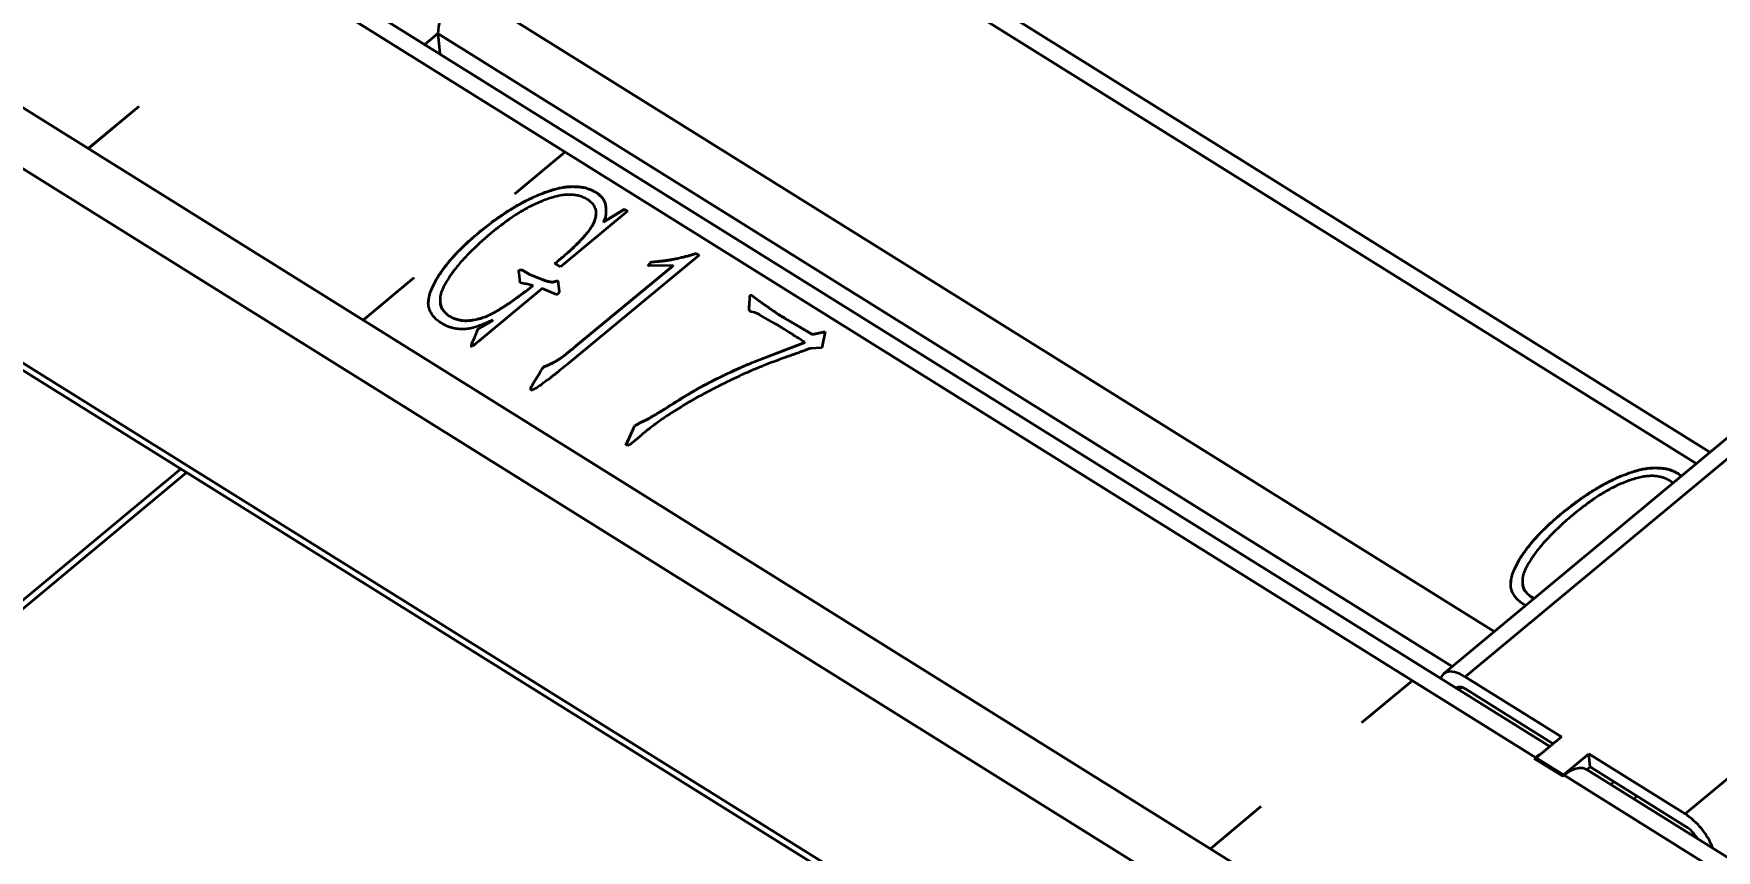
# Model space of a CAD drawing. Header units: millimetres. Extents: x 0 to 14850, y 0 to 10716.
# Drawn here: x 5433 to 6933, y 4426 to 5154 of the extents above; entities that cross this region are included whole.
import ezdxf

# ---------------------------------------------------------------- set-up
doc = ezdxf.new("R2010")
doc.units = ezdxf.units.MM
doc.header["$LTSCALE"] = 50
doc.layers.add('迈迪拼图', color=7, linetype='Continuous', lineweight=0)
doc.styles.add('SLDTEXTSTYLE4', font='SIMSUN.TTC')
doc.dimstyles.new('SLDDIMSTYLE0', dxfattribs={"dimtxt": 175, "dimasz": 175, "dimexe": 0, "dimexo": 0.0625, "dimgap": 43.75, "dimtad": 2, "dimlfac": 0.3, "dimrnd": 1e-09, "dimzin": 12, "dimdsep": 46, "dimtxsty": 'SLDTEXTSTYLE4', "dimsah": 1, "dimcen": 0.09, "dimadec": 0, "dimazin": 3, "dimtfac": 1, "dimtdec": 3, "dimtofl": 0, "dimtmove": 0, "dimatfit": 3, "dimfxl": 0, "dimfrac": 2, "dimtolj": 1, "dimtzin": 12, "dimarcsym": 0})

# ---------------------------------------------------------------- blocks, each defined once
blk = doc.blocks.new('_D')
at = {"layer": '迈迪拼图'}
for p, q in [((2446.4, 6897.1), (1201.3, 5860.7)), ((1235, 5888.8), (7482.3, 1989.1)), ((8693.7, 2997.4), (7448.5, 1961))]:
    blk.add_line(p, q, dxfattribs=at)
for points in [[(1235, 5888.8), (1349.4, 5785.7), (1377.9, 5831.4)], [(7482.3, 1989.1), (7367.9, 2092.3), (7339.4, 2046.6)]]:
    blk.add_solid(points, dxfattribs=at)
at = {"layer": '迈迪拼图', "insert": (4293.7, 4219.6), "char_height": 175, "attachment_point": 1, "rotation": 328.0268, "style": 'SLDTEXTSTYLE4'}
blk.add_mtext('2550', dxfattribs=at)

msp = doc.modelspace()

# ---------------------------------------------------------------- linework, layer by layer
at = {"color": 7, "linetype": 'Continuous', "lineweight": 35}
for p, q in [((2725.189, 6772.258), (8482.48, 3178.44)), ((8462.022, 3136.765), (2704.731, 6730.583)), ((6784.071, 4518.547), (4816.057, 5747.021)), ((6771.473, 4508.775), (4796.355, 5741.684)), ((4612.231, 5366.61), (6587.349, 4133.701)), ((4617.09, 5357.069), (6588.455, 4126.502)), ((6926.759, 4780.92), (6013.204, 5351.18)), ((7550.007, 5299.654), (6689.454, 4583.41)), ((7569.279, 5296.973), (6708.726, 4580.73)), ((6904.719, 4458.387), (7765.272, 5174.63)), ((5792.964, 5154.287), (5794.581, 5136.207)), ((5526.358, 5089.3), (5481.552, 5052.008)), ((5481.577, 5051.993), (5526.383, 5089.285)), ((5526.383, 5089.285), (5526.358, 5089.3)), ((5526.361, 5089.267), (5526.358, 5089.3)), ((5481.552, 5052.008), (5481.577, 5051.993)), ((5906.172, 5048.586), (5861.366, 5011.294)), ((5861.391, 5011.278), (5906.197, 5048.571)), ((5906.197, 5048.571), (5906.172, 5048.586)), ((5906.175, 5048.553), (5906.172, 5048.586)), ((5861.366, 5011.294), (5861.391, 5011.278)), ((5933.551, 5012.838), (5933.53, 5013.067)), ((5961.998, 4995.915), (5902.343, 4946.264)), ((5940.624, 4986.501), (5959.122, 4997.71)), ((5940.644, 4986.272), (5959.143, 4997.48)), ((5959.122, 4997.71), (5961.998, 4995.915)), ((5959.143, 4997.48), (5959.122, 4997.71)), ((5959.143, 4997.48), (5961.849, 4995.791)), ((5851.113, 4993.085), (5851.093, 4993.315)), ((5942.23, 4990.63), (5940.624, 4986.501)), ((5940.644, 4986.272), (5940.624, 4986.501)), ((6025.783, 4956.764), (5908.606, 4859.598)), ((5980.143, 4947.059), (5982.935, 4950.779)), ((5980.338, 4947.063), (5982.955, 4950.549)), ((5982.955, 4950.549), (5982.935, 4950.779)), ((6015.421, 4956.153), (6023.157, 4958.403)), ((6015.442, 4955.924), (6015.421, 4956.153)), ((6015.442, 4955.924), (6023.177, 4958.174)), ((6023.157, 4958.403), (6025.783, 4956.764)), ((6023.177, 4958.174), (6023.157, 4958.403)), ((6023.177, 4958.174), (6025.634, 4956.64)), ((5771.349, 4936.372), (5726.543, 4899.08)), ((5726.568, 4899.064), (5771.374, 4936.357)), ((5771.374, 4936.357), (5771.349, 4936.372)), ((5771.352, 4936.339), (5771.349, 4936.372)), ((5866.241, 4931.934), (5865.24, 4940.873)), ((5868.125, 4943.585), (5873.876, 4939.995)), ((5868.146, 4943.356), (5868.125, 4943.585)), ((5868.146, 4943.356), (5873.897, 4939.766)), ((5873.876, 4939.995), (5879.958, 4937.767)), ((5873.897, 4939.766), (5873.876, 4939.995)), ((5873.897, 4939.766), (5879.978, 4937.537)), ((5879.958, 4937.767), (5887.314, 4934.79)), ((5879.978, 4937.537), (5879.958, 4937.767)), ((5879.978, 4937.537), (5887.335, 4934.56)), ((5902.343, 4946.264), (5897.074, 4949.22)), ((5916.003, 4875.837), (6002.518, 4947.533)), ((5916.023, 4875.607), (6002.538, 4947.304)), ((6002.518, 4947.533), (5980.143, 4947.059)), ((6002.538, 4947.304), (6002.518, 4947.533)), ((5885.922, 4927.013), (5831.095, 4881.379)), ((5870.421, 4931.225), (5866.241, 4931.934)), ((5870.582, 4924.379), (5877.452, 4929.735)), ((5870.603, 4924.15), (5870.582, 4924.379)), ((5870.603, 4924.15), (5877.472, 4929.505)), ((5877.472, 4929.505), (5877.452, 4929.735)), ((5896.35, 4922.404), (5885.922, 4927.013)), ((5887.335, 4934.56), (5887.314, 4934.79)), ((5896.169, 4933.111), (5899.842, 4934.048)), ((5896.189, 4932.881), (5896.169, 4933.111)), ((5896.189, 4932.881), (5899.862, 4933.819)), ((5898.247, 4921.552), (5896.35, 4922.404)), ((5899.842, 4934.048), (5901.044, 4924.604)), ((5899.862, 4933.819), (5899.842, 4934.048)), ((5899.862, 4933.819), (5901.064, 4924.375)), ((6072.747, 4921.035), (6077.082, 4917.664)), ((6072.767, 4920.806), (6072.747, 4921.035)), ((6072.767, 4920.806), (6077.103, 4917.434)), ((6070.707, 4912.047), (6070.985, 4919.569)), ((6070.727, 4911.818), (6070.707, 4912.047)), ((6070.727, 4911.818), (6071.006, 4919.34)), ((6071.006, 4919.34), (6070.985, 4919.569)), ((6075.467, 4905.513), (6072.172, 4906.287)), ((6077.082, 4917.664), (6085.036, 4912.081)), ((6077.103, 4917.434), (6077.082, 4917.664)), ((6077.103, 4917.434), (6085.056, 4911.852)), ((6085.056, 4911.852), (6085.036, 4912.081)), ((5726.543, 4899.08), (5726.568, 4899.064)), ((5801.879, 4903.247), (5801.859, 4903.477)), ((5829.571, 4891.641), (5832.502, 4892.995)), ((5829.592, 4891.412), (5829.571, 4891.641)), ((5829.592, 4891.412), (5832.522, 4892.766)), ((5832.502, 4892.995), (5841.848, 4898.705)), ((5832.522, 4892.766), (5832.502, 4892.995)), ((5832.522, 4892.766), (5841.868, 4898.476)), ((5841.868, 4898.476), (5841.848, 4898.705)), ((6092.144, 4896.385), (6080.219, 4903.212)), ((6104.707, 4899.137), (6126.498, 4886.2)), ((6104.727, 4898.908), (6104.707, 4899.137)), ((6104.727, 4898.908), (6126.518, 4885.97)), ((5824.235, 4880.53), (5825.898, 4883.673)), ((5824.256, 4880.301), (5824.235, 4880.53)), ((5824.256, 4880.301), (5825.919, 4883.443)), ((5825.898, 4883.673), (5827.484, 4888.146)), ((5825.919, 4883.443), (5825.898, 4883.673)), ((5825.919, 4883.443), (5827.504, 4887.917)), ((5827.504, 4887.917), (5827.484, 4888.146)), ((5916.023, 4875.607), (5916.003, 4875.837)), ((6101.436, 4872.01), (6119.939, 4879.035)), ((6101.456, 4871.781), (6119.96, 4878.805)), ((6119.96, 4878.805), (6119.939, 4879.035)), ((6126.498, 4886.2), (6138.092, 4888.559)), ((6126.518, 4885.97), (6126.498, 4886.2)), ((6126.518, 4885.97), (6138.045, 4888.316)), ((6138.092, 4888.559), (6135.285, 4873.969)), ((6073.207, 4861.08), (6101.436, 4872.01)), ((6073.228, 4860.85), (6073.207, 4861.08)), ((6073.228, 4860.85), (6101.456, 4871.781)), ((6101.456, 4871.781), (6101.436, 4872.01)), ((6135.285, 4873.969), (6124.674, 4873.514)), ((5878.213, 4842.988), (5883.476, 4851.247)), ((5878.234, 4842.759), (5883.497, 4851.017)), ((5883.497, 4851.017), (5883.476, 4851.247)), ((5876.514, 4839.868), (5878.213, 4842.988)), ((5876.535, 4839.639), (5876.514, 4839.868)), ((5876.535, 4839.639), (5878.234, 4842.759)), ((5878.234, 4842.759), (5878.213, 4842.988)), ((5960.521, 4787.144), (5968.476, 4804.934)), ((5960.638, 4787.13), (5968.497, 4804.705)), ((5968.497, 4804.705), (5968.476, 4804.934)), ((5972.729, 4807.077), (5980.81, 4811.012)), ((5972.75, 4806.848), (5972.729, 4807.077)), ((5972.75, 4806.848), (5980.831, 4810.782)), ((5980.831, 4810.782), (5980.81, 4811.012)), ((5963.07, 4786.836), (5960.521, 4787.144)), ((5972.529, 4794.708), (5963.07, 4786.836)), ((5178.376, 4437.898), (5568.897, 4762.931)), ((6898.425, 4762.202), (6901.268, 4759.704)), ((6898.445, 4761.973), (6898.425, 4762.202)), ((6898.445, 4761.973), (6901.144, 4759.601)), ((6816.008, 4742.22), (6815.987, 4742.449)), ((6893.729, 4753.43), (6892.612, 4754.572)), ((6766.754, 4652.611), (6770.261, 4650.667)), ((6766.774, 4652.382), (6766.754, 4652.611)), ((6766.774, 4652.382), (6770.104, 4650.536)), ((6661.48, 4577.108), (6616.674, 4539.815)), ((6616.698, 4539.8), (6661.504, 4577.092)), ((6661.504, 4577.092), (6661.48, 4577.108)), ((6661.483, 4577.074), (6661.48, 4577.108)), ((6794.473, 4527.205), (6708.726, 4580.73)), ((6709.752, 4569.26), (6787.038, 4521.016)), ((6616.674, 4539.815), (6616.698, 4539.8)), ((6794.473, 4527.205), (6771.963, 4508.47)), ((6771.473, 4508.775), (6770.348, 4507.839)), ((6770.348, 4507.839), (6795.827, 4491.934)), ((6771.963, 4508.47), (6796.462, 4493.177)), ((6772.118, 4506.733), (6771.963, 4508.47)), ((6796.462, 4493.177), (6818.972, 4511.912)), ((6817.031, 4497.973), (6819.998, 4500.442)), ((6904.719, 4458.387), (6818.972, 4511.912)), ((6819.998, 4500.442), (6818.972, 4511.912)), ((6819.998, 4500.442), (6905.745, 4446.917)), ((6795.827, 4491.934), (6796.952, 4492.871)), ((6796.522, 4492.512), (6796.462, 4493.177)), ((8662.56, 3328.321), (6796.952, 4492.871)), ((8678.513, 3335.997), (6816.655, 4498.208)), ((6526.657, 4464.894), (6481.851, 4427.601)), ((6481.875, 4427.586), (6526.681, 4464.878)), ((6526.681, 4464.878), (6526.657, 4464.894)), ((6526.66, 4464.86), (6526.657, 4464.894)), ((6481.851, 4427.601), (6481.875, 4427.586))]:
    msp.add_line(p, q, dxfattribs=at)
at = {"color": 8, "linetype": 'Continuous', "lineweight": 35}
for p, q in [((6914.651, 4770.843), (5993.501, 5345.843)), ((5813.422, 5195.962), (6734.572, 4620.962)), ((5792.964, 5154.287), (5781.244, 5144.532)), ((6697.191, 4589.85), (5792.964, 5154.287)), ((5173.1, 4441.191), (5563.621, 4766.224)), ((6705.482, 4571.224), (6702.997, 4569.155)), ((6838.373, 4484.65), (6841.34, 4487.12)), ((6862.05, 4474.192), (6859.084, 4471.723))]:
    msp.add_line(p, q, dxfattribs=at)
at = {"color": 7, "linetype": 'Continuous', "lineweight": 35, "flags": 128}
for points in [[(6708.726, 4580.73), (6703.986, 4583.272), (6699.507, 4584.836), (6695.461, 4585.36), (6692.004, 4584.824), (6689.268, 4583.25), (6687.358, 4580.697), (6686.794, 4579.269)], [(6776.91, 4512.587), (6775.046, 4511.441), (6771.473, 4508.775)], [(6796.952, 4492.871), (6800.526, 4495.537), (6804.061, 4497.563), (6807.47, 4498.898), (6810.667, 4499.51), (6813.573, 4499.382), (6816.114, 4498.517), (6816.655, 4498.208)]]:
    msp.add_lwpolyline(points, dxfattribs=at)
at = {"color": 7, "linetype": 'Continuous', "lineweight": 35}
for centre, radius, start, end in [((5848.602, 5152.833), 55.657, 129.203712, 178.503406), ((6703.799, 4562.309), 9.151, 49.418552, 111.999767), ((6870.401, 4405.244), 63.26, 20.844158, 57.146977), ((6887.928, 4419.703), 32.527, 30.533736, 56.787685)]:
    msp.add_arc(centre, radius, start, end, dxfattribs=at)
for points, knots in [([(5927.717, 5005.437), (5926.59, 5006.14), (5924.402, 5007.503), (5920.673, 5009.053), (5916.717, 5010.07), (5912.529, 5010.668), (5908.016, 5010.696), (5903.17, 5010.179), (5897.99, 5009.059), (5892.554, 5007.475), (5887.026, 5005.486), (5881.544, 5003.279), (5876.312, 5000.767), (5869.688, 4997.201), (5861.971, 4992.584), (5853.648, 4986.716), (5845.898, 4980.855), (5841.024, 4976.845), (5838.594, 4974.846)], [0, 0, 0, 0, 0.04295326, 0.0833737, 0.12325754, 0.16289483, 0.20439474, 0.24981156, 0.29920065, 0.35380566, 0.41125391, 0.46874835, 0.52579884, 0.58290836, 0.69435175, 0.79876645, 0.89966587, 1, 1, 1, 1]), ([(5851.093, 4993.315), (5854.107, 4995.273), (5860.321, 4999.308), (5868.657, 5003.977), (5875.732, 5007.573), (5881.235, 5010.105), (5886.915, 5012.333), (5892.607, 5014.317), (5898.12, 5015.997), (5903.34, 5017.195), (5908.156, 5017.887), (5912.541, 5018.112), (5916.435, 5017.97), (5919.848, 5017.735), (5922.746, 5017.273), (5925.958, 5016.484), (5929.55, 5015.088), (5932.177, 5013.754), (5933.53, 5013.067)], [0, 0, 0, 0, 0.1268755, 0.26150967, 0.33022947, 0.39832941, 0.46635617, 0.53369075, 0.59775723, 0.65546735, 0.70742019, 0.75440679, 0.79664377, 0.83377544, 0.86579922, 0.89355325, 0.94516293, 1, 1, 1, 1]), ([(5851.113, 4993.085), (5854.128, 4995.043), (5860.342, 4999.079), (5868.677, 5003.747), (5875.753, 5007.344), (5881.255, 5009.876), (5886.936, 5012.103), (5892.628, 5014.088), (5898.141, 5015.768), (5903.36, 5016.966), (5908.177, 5017.657), (5912.562, 5017.883), (5916.455, 5017.741), (5919.869, 5017.506), (5922.767, 5017.043), (5925.979, 5016.254), (5929.57, 5014.859), (5932.197, 5013.525), (5933.551, 5012.838)], [0, 0, 0, 0, 0.1268755, 0.26150967, 0.33022947, 0.39832941, 0.46635617, 0.53369075, 0.59775723, 0.65546735, 0.70742019, 0.75440679, 0.79664377, 0.83377544, 0.86579922, 0.89355325, 0.94516293, 1, 1, 1, 1]), ([(5933.53, 5013.067), (5934.298, 5012.567), (5935.796, 5011.59), (5937.673, 5009.914), (5939.261, 5008.167), (5940.995, 5005.677), (5942.331, 5002.162), (5942.818, 4998.461), (5942.692, 4995.533), (5942.681, 4993.612), (5942.498, 4992.013), (5942.312, 4991.056), (5942.23, 4990.63)], [0, 0, 0, 0, 0.09357054, 0.1825143, 0.2690925, 0.35430461, 0.52846014, 0.71500003, 0.80627002, 0.88354456, 0.94813655, 1, 1, 1, 1]), ([(5933.551, 5012.838), (5935.695, 5011.22), (5939.986, 5007.984), (5942.314, 5002.894), (5942.448, 4999.96), (5942.478, 4999.317)], [0, 0, 0, 0, 0.43825618, 0.87688496, 1, 1, 1, 1]), ([(5897.074, 4949.22), (5898.106, 4950.081), (5900.343, 4951.946), (5903.875, 4954.857), (5907.532, 4958.021), (5910.647, 4960.751), (5913.158, 4963.126), (5915.253, 4965.176), (5917.544, 4967.527), (5920.878, 4970.847), (5924.64, 4974.991), (5928.615, 4979.758), (5931.509, 4984.529), (5933.137, 4988.599), (5933.935, 4991.882), (5934.097, 4994.213), (5933.962, 4996.382), (5933.252, 4999.073), (5931.365, 5002.258), (5928.955, 5004.358), (5927.717, 5005.437)], [0, 0, 0, 0, 0.05137699, 0.11140695, 0.17469102, 0.23746232, 0.27106228, 0.30959669, 0.35253922, 0.40091682, 0.4948374, 0.57650515, 0.65226688, 0.7306303, 0.76933133, 0.80506167, 0.8383336, 0.87002528, 0.93317981, 1, 1, 1, 1]), ([(5897.094, 4948.991), (5902.13, 4953.168), (5912.2, 4961.523), (5923.321, 4972.843), (5930.782, 4982.478), (5933.968, 4989.525), (5933.956, 4993.994), (5933.951, 4995.761)], [0, 0, 0, 0, 0.300706889, 0.601365054, 0.751602845, 0.901774484, 1, 1, 1, 1]), ([(5798.224, 4894.867), (5796.576, 4895.793), (5793.292, 4897.639), (5789.52, 4901.224), (5786.677, 4905.122), (5785.127, 4908.618), (5784.5, 4911.566), (5784.331, 4913.975), (5784.497, 4916.58), (5785.003, 4919.388), (5785.83, 4922.399), (5787, 4925.655), (5788.486, 4929.158), (5790.391, 4932.884), (5792.527, 4936.801), (5795.157, 4940.835), (5798.099, 4944.986), (5802.453, 4950.54), (5808.055, 4957.144), (5815.34, 4964.479), (5823.031, 4971.552), (5831.434, 4978.746), (5840.743, 4986.167), (5847.591, 4990.896), (5851.093, 4993.315)], [0, 0, 0, 0, 0.0403002, 0.08035589, 0.1194723, 0.15735705, 0.17675854, 0.19754225, 0.22012137, 0.24424942, 0.27049177, 0.29895608, 0.33040396, 0.36410791, 0.40024635, 0.43762732, 0.47738624, 0.51863216, 0.59947935, 0.67349709, 0.74692892, 0.82693022, 0.91150208, 1, 1, 1, 1]), ([(5784.46, 4912.606), (5784.588, 4914.99), (5784.89, 4920.594), (5788.506, 4929.213), (5793.442, 4938.344), (5801.895, 4949.993), (5814.401, 4963.778), (5831.686, 4979.155), (5844.638, 4988.442), (5851.113, 4993.085)], [0, 0, 0, 0, 0.07598051, 0.17860646, 0.2812826, 0.38397374, 0.58926835, 0.79465037, 1, 1, 1, 1]), ([(5838.594, 4974.846), (5835.449, 4972.151), (5828.935, 4966.568), (5821.427, 4959.143), (5815.564, 4953.005), (5811.564, 4948.496), (5808.012, 4944.16), (5805, 4939.996), (5802.434, 4936.075), (5800.133, 4932.521), (5798.379, 4929.271), (5796.963, 4926.35), (5795.969, 4923.663), (5795.151, 4921.172), (5794.848, 4918.817), (5794.734, 4915.965), (5795.125, 4912.711), (5796.423, 4909.187), (5798.598, 4906.041), (5800.751, 4904.348), (5801.859, 4903.477)], [0, 0, 0, 0, 0.12772602, 0.26455709, 0.33323675, 0.39828192, 0.45892292, 0.51622175, 0.56913463, 0.61693323, 0.65912117, 0.6964719, 0.73007193, 0.76120722, 0.79039145, 0.81747753, 0.86728566, 0.91198502, 0.95473253, 1, 1, 1, 1]), ([(5982.935, 4950.779), (5984.909, 4950.947), (5988.61, 4951.263), (5993.744, 4951.834), (5998.089, 4952.424), (6002.912, 4953.196), (6008.603, 4954.473), (6013.087, 4955.578), (6015.421, 4956.153)], [0, 0, 0, 0, 0.17951863, 0.33651508, 0.46799888, 0.57712739, 0.77982118, 1, 1, 1, 1]), ([(5982.955, 4950.549), (5984.93, 4950.718), (5988.631, 4951.034), (5993.765, 4951.604), (5998.109, 4952.194), (6002.932, 4952.966), (6008.623, 4954.243), (6013.107, 4955.348), (6015.442, 4955.924)], [0, 0, 0, 0, 0.17951863, 0.33651508, 0.46799888, 0.57712739, 0.77982118, 1, 1, 1, 1]), ([(5865.24, 4940.873), (5865.092, 4941.38), (5864.869, 4942.142), (5865.195, 4943.209), (5865.981, 4943.519), (5866.599, 4943.759), (5867.359, 4943.766), (5867.843, 4943.652), (5868.125, 4943.585)], [0, 0, 0, 0, 0.35048388, 0.52708431, 0.64707983, 0.75078317, 0.85477418, 1, 1, 1, 1]), ([(5865.051, 4941.702), (5865.037, 4941.762), (5864.984, 4941.991), (5865.046, 4942.392), (5865.232, 4942.936), (5865.906, 4943.261), (5866.61, 4943.54), (5867.42, 4943.529), (5867.904, 4943.413), (5868.146, 4943.356)], [0, 0, 0, 0, 0.053269785, 0.202534106, 0.347989413, 0.508647083, 0.673028877, 0.836369091, 1, 1, 1, 1]), ([(5801.859, 4903.477), (5802.956, 4902.748), (5805.173, 4901.277), (5809.22, 4899.716), (5813.704, 4898.648), (5818.684, 4898.406), (5824.065, 4898.816), (5829.718, 4900.101), (5835.507, 4902.031), (5841.161, 4904.627), (5846.603, 4907.653), (5851.773, 4910.909), (5856.61, 4914.205), (5861.282, 4917.43), (5865.901, 4920.805), (5868.973, 4923.15), (5870.582, 4924.379)], [0, 0, 0, 0, 0.05592847, 0.11296138, 0.1707908, 0.23088314, 0.29540561, 0.36708307, 0.44344252, 0.52330691, 0.60529322, 0.68746741, 0.76684431, 0.84135464, 0.91689275, 1, 1, 1, 1]), ([(5801.879, 4903.247), (5802.977, 4902.519), (5805.193, 4901.047), (5809.241, 4899.487), (5813.724, 4898.419), (5818.705, 4898.176), (5824.086, 4898.586), (5829.739, 4899.872), (5835.528, 4901.802), (5841.182, 4904.398), (5846.624, 4907.424), (5851.794, 4910.68), (5856.631, 4913.975), (5861.302, 4917.201), (5865.921, 4920.576), (5868.993, 4922.921), (5870.603, 4924.15)], [0, 0, 0, 0, 0.05592847, 0.11296138, 0.1707908, 0.23088314, 0.29540561, 0.36708307, 0.44344252, 0.52330691, 0.60529322, 0.68746741, 0.76684431, 0.84135464, 0.91689275, 1, 1, 1, 1]), ([(5877.452, 4929.735), (5876.611, 4929.935), (5875.1, 4930.296), (5873.058, 4930.69), (5871.571, 4931.022), (5870.745, 4931.168), (5870.421, 4931.225)], [0, 0, 0, 0, 0.36279874, 0.65247481, 0.86399134, 1, 1, 1, 1]), ([(5887.314, 4934.79), (5887.821, 4934.569), (5889.153, 4933.987), (5891.526, 4933.426), (5893.974, 4932.854), (5895.552, 4933.039), (5896.169, 4933.111)], [0, 0, 0, 0, 0.1914671, 0.50341413, 0.80585116, 1, 1, 1, 1]), ([(5887.335, 4934.56), (5887.842, 4934.339), (5889.174, 4933.758), (5891.547, 4933.196), (5893.995, 4932.624), (5895.572, 4932.809), (5896.189, 4932.881)], [0, 0, 0, 0, 0.1914671, 0.50341413, 0.80585116, 1, 1, 1, 1]), ([(5901.044, 4924.604), (5901.014, 4924.184), (5900.957, 4923.386), (5900.134, 4922.412), (5899.253, 4921.682), (5898.528, 4921.588), (5898.247, 4921.552)], [0, 0, 0, 0, 0.31628752, 0.60162371, 0.84553076, 1, 1, 1, 1]), ([(6070.985, 4919.569), (6071.033, 4919.885), (6071.106, 4920.37), (6071.31, 4921.057), (6072.059, 4921.236), (6072.48, 4921.113), (6072.747, 4921.035)], [0, 0, 0, 0, 0.39423952, 0.60342015, 0.74829009, 1, 1, 1, 1]), ([(6071.006, 4919.34), (6071.053, 4919.656), (6071.127, 4920.14), (6071.33, 4920.827), (6072.08, 4921.007), (6072.5, 4920.884), (6072.767, 4920.806)], [0, 0, 0, 0, 0.39423952, 0.60342015, 0.74829009, 1, 1, 1, 1]), ([(5794.913, 4915.406), (5794.903, 4915.295), (5794.681, 4912.949), (5796.25, 4908.334), (5800.004, 4904.942), (5801.879, 4903.247)], [0, 0, 0, 0, 0.02429166, 0.51262625, 1, 1, 1, 1]), ([(6070.752, 4907.173), (6070.647, 4907.37), (6070.375, 4907.878), (6070.386, 4908.926), (6070.404, 4910.348), (6070.598, 4911.437), (6070.707, 4912.047)], [0, 0, 0, 0, 0.13050209, 0.33666025, 0.62890443, 1, 1, 1, 1]), ([(6070.694, 4907.576), (6070.563, 4908.266), (6070.296, 4909.669), (6070.582, 4911.094), (6070.727, 4911.818)], [0, 0, 0, 0, 0.49202887, 1, 1, 1, 1]), ([(6072.172, 4906.287), (6071.831, 4906.417), (6071.259, 4906.635), (6070.898, 4907.019), (6070.752, 4907.173)], [0, 0, 0, 0, 0.59771205, 1, 1, 1, 1]), ([(6080.219, 4903.212), (6079.362, 4903.729), (6077.891, 4904.617), (6076.181, 4905.249), (6075.467, 4905.513)], [0, 0, 0, 0, 0.5823994, 1, 1, 1, 1]), ([(6085.036, 4912.081), (6086.881, 4910.74), (6090.383, 4908.196), (6095.527, 4904.702), (6100.205, 4901.696), (6103.28, 4899.948), (6104.707, 4899.137)], [0, 0, 0, 0, 0.29488248, 0.55938563, 0.79549287, 1, 1, 1, 1]), ([(6085.056, 4911.852), (6086.902, 4910.511), (6090.403, 4907.967), (6095.548, 4904.473), (6100.226, 4901.467), (6103.3, 4899.719), (6104.727, 4898.908)], [0, 0, 0, 0, 0.29488248, 0.55938563, 0.79549287, 1, 1, 1, 1]), ([(5841.848, 4898.705), (5840.895, 4898.338), (5838.605, 4897.455), (5834.821, 4895.71), (5829.959, 4893.824), (5825.333, 4892.244), (5821.214, 4891.182), (5817.87, 4890.752), (5814.416, 4890.659), (5810.902, 4890.874), (5807.422, 4891.386), (5804.123, 4892.271), (5800.991, 4893.369), (5799.144, 4894.369), (5798.224, 4894.867)], [0, 0, 0, 0, 0.06693089, 0.16089457, 0.27731136, 0.40883181, 0.47853247, 0.54952248, 0.62185095, 0.69747018, 0.77465183, 0.84958552, 0.92512198, 1, 1, 1, 1]), ([(5827.484, 4888.146), (5827.707, 4888.856), (5828.101, 4890.11), (5829.126, 4891.178), (5829.571, 4891.641)], [0, 0, 0, 0, 0.56577634, 1, 1, 1, 1]), ([(5827.504, 4887.917), (5827.727, 4888.626), (5828.121, 4889.881), (5829.147, 4890.948), (5829.592, 4891.412)], [0, 0, 0, 0, 0.56577634, 1, 1, 1, 1]), ([(6119.939, 4879.035), (6118.271, 4880.11), (6115.074, 4882.172), (6110.483, 4885.09), (6106.298, 4887.69), (6102.597, 4890.004), (6099.351, 4892.025), (6096.579, 4893.768), (6094.235, 4895.196), (6092.784, 4896.021), (6092.144, 4896.385)], [0, 0, 0, 0, 0.18263388, 0.34993035, 0.49934346, 0.63343215, 0.74964235, 0.84925108, 0.93354508, 1, 1, 1, 1]), ([(5831.095, 4881.379), (5830.467, 4880.852), (5829.289, 4879.861), (5827.605, 4878.523), (5826.184, 4877.394), (5825.058, 4876.494), (5824.141, 4875.813), (5823.506, 4875.437), (5823.093, 4875.091), (5822.458, 4875.296), (5823.095, 4876.503), (5823.213, 4877.768), (5823.614, 4879.311), (5824.063, 4880.192), (5824.235, 4880.53)], [0, 0, 0, 0, 0.1462321, 0.27484022, 0.38076245, 0.46652179, 0.53226776, 0.5754245, 0.60174705, 0.60971992, 0.67755963, 0.79996333, 0.92319514, 1, 1, 1, 1]), ([(5822.777, 4875.629), (5822.814, 4875.728), (5822.976, 4876.157), (5823.361, 4877.728), (5823.866, 4879.181), (5824.256, 4880.301)], [0, 0, 0, 0, 0.06392027, 0.27786225, 1, 1, 1, 1]), ([(5883.476, 4851.247), (5883.909, 4852.065), (5884.657, 4853.481), (5885.732, 4855.272), (5886.488, 4856.417), (5887.256, 4857.223), (5888.61, 4857.624), (5890.285, 4858.43), (5892.547, 4859.387), (5895.04, 4860.622), (5897.652, 4862.034), (5900.358, 4863.62), (5903.144, 4865.568), (5905.742, 4867.431), (5908.092, 4869.357), (5910.36, 4871.188), (5913.067, 4873.378), (5914.973, 4874.975), (5916.003, 4875.837)], [0, 0, 0, 0, 0.076319, 0.1319609, 0.16936546, 0.18699139, 0.21449282, 0.25835662, 0.31399851, 0.3785449, 0.44759003, 0.51804054, 0.59610817, 0.68946766, 0.74640372, 0.8178283, 0.90167214, 1, 1, 1, 1]), ([(5883.497, 4851.017), (5883.929, 4851.836), (5884.677, 4853.251), (5885.753, 4855.043), (5886.508, 4856.187), (5887.277, 4856.994), (5888.631, 4857.394), (5890.306, 4858.201), (5892.568, 4859.158), (5895.06, 4860.393), (5897.672, 4861.805), (5900.379, 4863.391), (5903.164, 4865.339), (5905.763, 4867.202), (5908.113, 4869.128), (5910.38, 4870.958), (5913.087, 4873.148), (5914.994, 4874.745), (5916.023, 4875.607)], [0, 0, 0, 0, 0.076319, 0.1319609, 0.16936546, 0.18699139, 0.21449282, 0.25835662, 0.31399851, 0.3785449, 0.44759003, 0.51804054, 0.59610817, 0.68946766, 0.74640372, 0.8178283, 0.90167214, 1, 1, 1, 1]), ([(6124.674, 4873.514), (6123.84, 4873.193), (6122.308, 4872.605), (6120.181, 4871.845), (6118.475, 4871.187), (6117.201, 4870.719), (6116.127, 4870.33), (6115.006, 4869.926), (6113.535, 4869.359), (6111.671, 4868.696), (6109.463, 4867.875), (6106.865, 4866.982), (6103.92, 4865.919), (6099.595, 4864.336), (6094.148, 4862.375), (6087.937, 4860.05), (6082.284, 4857.821), (6075.332, 4854.998), (6066.78, 4851.274), (6056.2, 4846.381), (6044.944, 4840.819), (6032.986, 4834.659), (6020.632, 4827.966), (6010.539, 4821.936), (6002.738, 4816.997), (5997.159, 4813.443), (5992.065, 4809.881), (5987.287, 4806.5), (5982.947, 4803.235), (5979.039, 4800.195), (5975.585, 4797.392), (5973.509, 4795.569), (5972.529, 4794.708)], [0, 0, 0, 0, 0.01508386, 0.02768174, 0.03793309, 0.04594048, 0.05053105, 0.05712343, 0.06595943, 0.07714237, 0.09032713, 0.10562025, 0.12315488, 0.14293202, 0.18307321, 0.22041902, 0.25463568, 0.28583141, 0.34759569, 0.41368956, 0.48575795, 0.56442857, 0.64713824, 0.73097713, 0.77216581, 0.8116825, 0.84892734, 0.88453041, 0.91770125, 0.94821059, 0.9755488, 1, 1, 1, 1]), ([(5980.81, 4811.012), (5982.368, 4811.939), (5985.686, 4813.914), (5990.895, 4817.15), (5996.781, 4820.718), (6002.954, 4824.604), (6009.059, 4828.375), (6014.573, 4831.796), (6019.311, 4834.646), (6023.498, 4837.158), (6027.804, 4839.578), (6032.881, 4842.208), (6038.928, 4845.295), (6045.774, 4848.667), (6052.903, 4852.14), (6059.993, 4855.355), (6066.662, 4858.382), (6071.074, 4860.2), (6073.207, 4861.08)], [0, 0, 0, 0, 0.05224267, 0.11132286, 0.17780527, 0.25113164, 0.32318671, 0.38572219, 0.43923257, 0.4828056, 0.52662484, 0.5805017, 0.64478315, 0.71865299, 0.79546657, 0.86789078, 0.93610306, 1, 1, 1, 1]), ([(5980.831, 4810.782), (5982.388, 4811.709), (5985.707, 4813.685), (5990.915, 4816.921), (5996.802, 4820.488), (6002.974, 4824.374), (6009.08, 4828.146), (6014.593, 4831.567), (6019.332, 4834.417), (6023.519, 4836.929), (6027.825, 4839.348), (6032.902, 4841.979), (6038.949, 4845.066), (6045.795, 4848.437), (6052.923, 4851.911), (6060.014, 4855.126), (6066.683, 4858.152), (6071.094, 4859.971), (6073.228, 4860.85)], [0, 0, 0, 0, 0.05224267, 0.11132286, 0.17780527, 0.25113164, 0.32318671, 0.38572219, 0.43923257, 0.4828056, 0.52662484, 0.5805017, 0.64478315, 0.71865299, 0.79546657, 0.86789078, 0.93610306, 1, 1, 1, 1]), ([(5908.606, 4859.598), (5907.524, 4858.738), (5905.447, 4857.089), (5902.55, 4854.684), (5899.827, 4852.569), (5897.47, 4850.619), (5895.316, 4848.939), (5893.424, 4847.493), (5891.88, 4846.222), (5889.325, 4844.315), (5885.754, 4841.75), (5882.006, 4839.098), (5879.118, 4837.416), (5877.687, 4836.653), (5876.324, 4836.274), (5875.954, 4836.645), (5875.805, 4836.796)], [0, 0, 0, 0, 0.10365948, 0.19875551, 0.28425641, 0.3611906, 0.42960333, 0.48840567, 0.53863312, 0.58035654, 0.7249894, 0.86256368, 0.92018947, 0.96040834, 0.98393802, 1, 1, 1, 1]), ([(5875.805, 4836.796), (5875.79, 4836.852), (5875.724, 4837.102), (5875.609, 4837.657), (5875.743, 4838.67), (5876.221, 4839.413), (5876.514, 4839.868)], [0, 0, 0, 0, 0.05542297, 0.24418679, 0.53682845, 1, 1, 1, 1]), ([(5875.825, 4836.566), (5875.81, 4836.623), (5875.744, 4836.872), (5875.63, 4837.428), (5875.764, 4838.441), (5876.242, 4839.183), (5876.535, 4839.639)], [0, 0, 0, 0, 0.05542297, 0.24418679, 0.53682845, 1, 1, 1, 1]), ([(5968.476, 4804.934), (5969.046, 4805.194), (5970.049, 4805.652), (5971.309, 4806.298), (5972.17, 4806.741), (5972.587, 4806.992), (5972.729, 4807.077)], [0, 0, 0, 0, 0.39002446, 0.68679668, 0.89313396, 1, 1, 1, 1]), ([(5968.497, 4804.705), (5969.067, 4804.965), (5970.07, 4805.423), (5971.33, 4806.069), (5972.19, 4806.511), (5972.607, 4806.762), (5972.75, 4806.848)], [0, 0, 0, 0, 0.39002446, 0.68679668, 0.89313396, 1, 1, 1, 1]), ([(6892.612, 4754.572), (6891.485, 4755.274), (6889.297, 4756.638), (6885.568, 4758.188), (6881.612, 4759.204), (6877.424, 4759.803), (6872.911, 4759.83), (6868.065, 4759.313), (6862.885, 4758.194), (6857.448, 4756.609), (6851.921, 4754.621), (6846.438, 4752.414), (6841.206, 4749.902), (6834.582, 4746.335), (6826.866, 4741.719), (6818.543, 4735.85), (6810.792, 4729.99), (6805.919, 4725.98), (6803.488, 4723.981)], [0, 0, 0, 0, 0.04295326, 0.0833737, 0.12325754, 0.16289483, 0.20439474, 0.24981156, 0.29920065, 0.35380566, 0.41125391, 0.46874835, 0.52579884, 0.58290836, 0.69435175, 0.79876645, 0.89966587, 1, 1, 1, 1]), ([(6815.987, 4742.449), (6819.002, 4744.407), (6825.216, 4748.443), (6833.552, 4753.112), (6840.627, 4756.708), (6846.13, 4759.24), (6851.81, 4761.467), (6857.502, 4763.452), (6863.015, 4765.132), (6868.235, 4766.33), (6873.051, 4767.021), (6877.436, 4767.247), (6881.33, 4767.105), (6884.743, 4766.87), (6887.641, 4766.407), (6890.853, 4765.618), (6894.445, 4764.223), (6897.072, 4762.889), (6898.425, 4762.202)], [0, 0, 0, 0, 0.1268755, 0.26150967, 0.33022947, 0.39832941, 0.46635617, 0.53369075, 0.59775723, 0.65546735, 0.70742019, 0.75440679, 0.79664377, 0.83377544, 0.86579922, 0.89355325, 0.94516293, 1, 1, 1, 1]), ([(6816.008, 4742.22), (6819.023, 4744.178), (6825.237, 4748.213), (6833.572, 4752.882), (6840.647, 4756.479), (6846.15, 4759.01), (6851.831, 4761.238), (6857.522, 4763.222), (6863.035, 4764.902), (6868.255, 4766.101), (6873.072, 4766.792), (6877.457, 4767.017), (6881.35, 4766.875), (6884.764, 4766.64), (6887.662, 4766.178), (6890.874, 4765.389), (6894.465, 4763.993), (6897.092, 4762.66), (6898.445, 4761.973)], [0, 0, 0, 0, 0.1268755, 0.26150967, 0.33022947, 0.39832941, 0.46635617, 0.53369075, 0.59775723, 0.65546735, 0.70742019, 0.75440679, 0.79664377, 0.83377544, 0.86579922, 0.89355325, 0.94516293, 1, 1, 1, 1]), ([(6763.119, 4644.002), (6761.471, 4644.928), (6758.187, 4646.774), (6754.415, 4650.359), (6751.572, 4654.257), (6750.021, 4657.752), (6749.395, 4660.7), (6749.226, 4663.109), (6749.392, 4665.715), (6749.898, 4668.522), (6750.725, 4671.533), (6751.895, 4674.789), (6753.381, 4678.292), (6755.286, 4682.019), (6757.422, 4685.936), (6760.052, 4689.97), (6762.994, 4694.121), (6767.348, 4699.675), (6772.95, 4706.279), (6780.235, 4713.614), (6787.926, 4720.687), (6796.329, 4727.88), (6805.638, 4735.301), (6812.486, 4740.031), (6815.987, 4742.449)], [0, 0, 0, 0, 0.0403002, 0.08035589, 0.1194723, 0.15735705, 0.17675854, 0.19754225, 0.22012137, 0.24424942, 0.27049177, 0.29895608, 0.33040396, 0.36410791, 0.40024635, 0.43762732, 0.47738624, 0.51863216, 0.59947935, 0.67349709, 0.74692892, 0.82693022, 0.91150208, 1, 1, 1, 1]), ([(6749.355, 4661.741), (6749.483, 4664.125), (6749.785, 4669.729), (6753.401, 4678.347), (6758.337, 4687.479), (6766.79, 4699.128), (6779.296, 4712.912), (6796.581, 4728.29), (6809.532, 4737.577), (6816.008, 4742.22)], [0, 0, 0, 0, 0.07598051, 0.17860646, 0.2812826, 0.38397374, 0.58926835, 0.79465037, 1, 1, 1, 1]), ([(6803.488, 4723.981), (6800.344, 4721.286), (6793.83, 4715.703), (6786.322, 4708.277), (6780.459, 4702.14), (6776.459, 4697.631), (6772.907, 4693.295), (6769.895, 4689.131), (6767.329, 4685.209), (6765.028, 4681.655), (6763.274, 4678.406), (6761.858, 4675.484), (6760.864, 4672.797), (6760.046, 4670.307), (6759.743, 4667.952), (6759.629, 4665.099), (6760.02, 4661.846), (6761.318, 4658.322), (6763.493, 4655.176), (6765.646, 4653.482), (6766.754, 4652.611)], [0, 0, 0, 0, 0.12772602, 0.26455709, 0.33323675, 0.39828192, 0.45892292, 0.51622175, 0.56913463, 0.61693323, 0.65912117, 0.6964719, 0.73007193, 0.76120722, 0.79039145, 0.81747753, 0.86728566, 0.91198502, 0.95473253, 1, 1, 1, 1]), ([(6759.808, 4664.541), (6759.797, 4664.43), (6759.576, 4662.084), (6761.145, 4657.469), (6764.899, 4654.076), (6766.774, 4652.382)], [0, 0, 0, 0, 0.02429166, 0.51262625, 1, 1, 1, 1])]:
    msp.add_open_spline(points, degree=3, knots=knots, dxfattribs=at)

# ---------------------------------------------------------------- dimensions: what is measured, and where the dimension line sits
at = {"layer": '迈迪拼图'}
dim = msp.add_linear_dim(base=(7482.296, 1989.144), p1=(2480.198, 6925.187), p2=(8727.471, 3025.511), angle=328.02675, dimstyle='SLDDIMSTYLE0', dxfattribs=at)
dim.commit()
dim.dimension.update_dxf_attribs({"geometry": '_D', "text_midpoint": (4358.659, 3938.982), "dimtype": 160})

doc.saveas('drawing.dxf')
